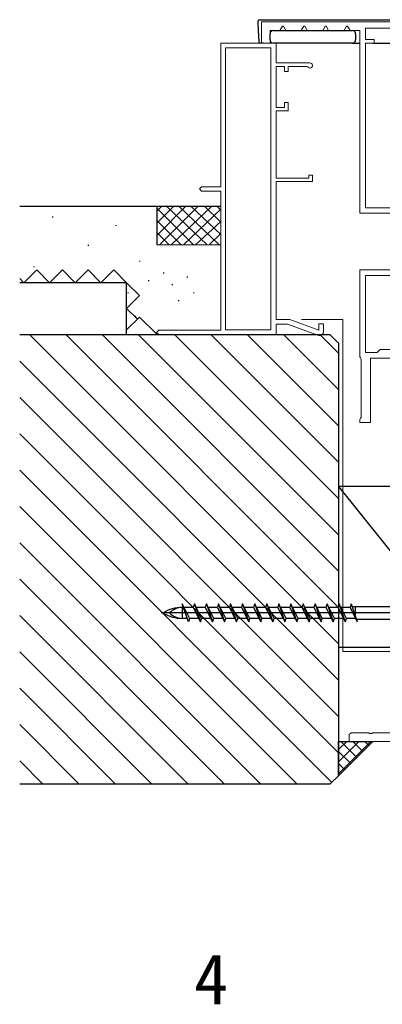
# Model space of a CAD drawing. Units: millimetres, scale not verified. Extents: x -700 to 700, y -1044 to 1038.
# Drawn here: x 239.3 to 324.1, y -390.2 to -160.3 of the extents above; entities that cross this region are included whole.
import ezdxf
from ezdxf.enums import TextEntityAlignment as Align

# ---------------------------------------------------------------- set-up
doc = ezdxf.new("R2010")
doc.units = ezdxf.units.MM
doc.header["$LTSCALE"] = 6
doc.layers.add('0-3_YKK_11', color=7, linetype='Continuous', lineweight=18)
doc.layers.add('0-B_YSS_KE', color=80, linetype='Continuous', lineweight=18)
for name, color, linetype in [('0-6_YKK_13', 4, 'Continuous'), ('0-8_YKK_D', 6, 'Continuous'), ('0-A_YSS_K', 3, 'Continuous')]:
    doc.layers.add(name, color=color, linetype=linetype)
doc.styles.add('ＭＳ ゴシック', font='')
doc.styles.get('ＭＳ ゴシック').set_extended_font_data('MS Gothic')

msp = doc.modelspace()

# ---------------------------------------------------------------- linework, layer by layer
at = {"layer": '0-3_YKK_11', "color": 1}
for points in [[(295.818, -160.815), (351.818, -160.815), (351.818, -176.815), (350.518, -176.815), (350.518, -162.315), (338.818, -162.315), (338.818, -209.115), (337.718, -209.115)], [(331.018, -205.515), (318.818, -205.515), (318.818, -162.815), (316.511, -162.815), (315.933, -161.815), (315.702, -161.815), (315.125, -162.815), (311.511, -162.815), (310.933, -161.815), (310.702, -161.815), (310.125, -162.815), (306.511, -162.815), (305.933, -161.815), (305.702, -161.815), (305.125, -162.815), (301.511, -162.815), (300.933, -161.815), (300.702, -161.815), (300.125, -162.815), (297.818, -162.815), (297.818, -165.815), (295.818, -165.815), (295.818, -160.815)], [(338.818, -215.115), (338.818, -239.315), (321.318, -239.315), (321.318, -254.315), (318.818, -254.315), (318.818, -253.617), (318.968, -253.357), (319.118, -253.097), (319.118, -239.535), (318.968, -239.275), (318.818, -239.015), (318.818, -218.715), (331.018, -218.715), (331.018, -215.573), (331.138, -215.39), (331.138, -214.84), (331.018, -214.657), (331.018, -214.165), (332.618, -214.165), (332.618, -210.065), (332.618, -209.701)]]:
    msp.add_lwpolyline(points, dxfattribs=at)
for points in [[(337.518, -165.815), (337.518, -204.215), (320.118, -204.215), (320.118, -165.815), (322.118, -165.815), (322.118, -164.915), (320.118, -164.915), (320.118, -162.315), (337.518, -162.315), (337.518, -164.915), (335.518, -164.915), (335.518, -165.815)], [(320.118, -238.015), (320.118, -220.015), (337.518, -220.015), (337.518, -237.315), (323.518, -237.315), (322.818, -238.015)]]:
    msp.add_lwpolyline(points, close=True, dxfattribs=at)
at = {"layer": '0-3_YKK_11', "color": 4}
for points in [[(286.318, -199.315), (286.318, -165.815), (299.218, -165.815), (299.218, -170.415), (307.118, -170.415)], [(306.619, -171.348), (306.369, -171.215), (302.018, -171.215), (302.018, -172.415), (301.218, -172.415), (301.218, -171.215), (299.218, -171.215), (299.218, -180.815), (301.218, -180.815), (301.218, -179.615), (302.018, -179.615), (302.018, -181.615), (299.218, -181.615), (299.218, -197.315), (306.918, -197.315), (306.918, -196.615), (307.718, -196.615), (307.718, -198.115), (299.218, -198.115), (299.218, -230.315), (302.402, -230.315), (309.218, -232.796), (309.218, -231.315), (310.318, -231.315), (310.318, -233.045)], [(308.976, -233.985), (301.916, -231.415), (299.218, -231.415), (299.218, -233.815), (292.318, -233.815), (271.818, -233.815), (271.318, -233.315), (271.818, -232.815), (286.318, -232.815), (286.318, -200.315), (281.818, -200.315), (281.318, -199.815), (281.818, -199.315), (286.318, -199.315)]]:
    msp.add_lwpolyline(points, dxfattribs=at)
msp.add_lwpolyline([(298.018, -232.715), (298.018, -166.915), (287.418, -166.915), (287.418, -232.715), (292.318, -232.715)], close=True, dxfattribs=at)
at = {"layer": '0-3_YKK_11'}
msp.add_lwpolyline([(366.318, -328.815), (316.318, -328.815), (316.318, -327.115), (316.593, -326.935), (316.776, -326.815), (320.86, -326.815), (321.043, -326.935), (321.593, -326.935), (321.776, -326.815), (325.86, -326.815)], dxfattribs=at)
at = {"layer": '0-3_YKK_11', "color": 4}
for centre, radius, start, end in [((307.118, -171.015), 0.6, 213.74885, 89.9998), ((309.317, -233.045), 1, 250.01235, 0.00575)]:
    msp.add_arc(centre, radius, start, end, dxfattribs=at)
at = {"layer": '0-6_YKK_13'}
for p, q in [((295.018, -161.315), (295.062, -160.597)), ((295.361, -160.315), (352.274, -160.315)), ((295.276, -165.533), (295.018, -161.315)), ((298.618, -162.815), (317.018, -162.815)), ((297.818, -165.015), (297.818, -163.615)), ((317.818, -163.615), (317.818, -165.015)), ((296.318, -165.815), (295.575, -165.815)), ((317.018, -165.815), (298.618, -165.815)), ((299.887, -165.815), (299.886, -165.815)), ((301.748, -165.815), (299.887, -165.815)), ((304.886, -165.815), (301.75, -165.815)), ((309.886, -165.815), (306.75, -165.815)), ((314.886, -165.815), (311.75, -165.815)), ((317.018, -165.815), (318.818, -165.815)), ((321.818, -165.815), (335.818, -165.815)), ((349.486, -298.815), (272.346, -298.815)), ((278.728, -300.915), (277.318, -296.715)), ((277.318, -296.715), (279.005, -300.09)), ((277.595, -297.54), (277.318, -297.54)), ((277.318, -297.54), (277.318, -300.09)), ((279.861, -297.54), (277.73, -297.54)), ((280.138, -296.715), (279.861, -297.54)), ((279.861, -297.54), (281.548, -300.915)), ((281.825, -300.09), (280.138, -296.715)), ((282.681, -297.54), (280.55, -297.54)), ((282.958, -296.715), (282.681, -297.54)), ((282.681, -297.54), (284.368, -300.915)), ((285.501, -297.54), (283.37, -297.54)), ((285.778, -296.715), (285.501, -297.54)), ((285.501, -297.54), (287.188, -300.915)), ((288.321, -297.54), (286.19, -297.54)), ((288.598, -296.715), (288.321, -297.54)), ((288.321, -297.54), (290.008, -300.915)), ((291.141, -297.54), (289.01, -297.54)), ((291.418, -296.715), (291.141, -297.54)), ((291.141, -297.54), (292.828, -300.915)), ((293.961, -297.54), (291.83, -297.54)), ((294.238, -296.715), (293.961, -297.54)), ((293.961, -297.54), (295.648, -300.915)), ((296.781, -297.54), (294.65, -297.54)), ((297.058, -296.715), (296.781, -297.54)), ((296.781, -297.54), (298.468, -300.915)), ((299.601, -297.54), (297.47, -297.54)), ((299.878, -296.715), (299.601, -297.54)), ((299.601, -297.54), (301.288, -300.915)), ((302.421, -297.54), (300.29, -297.54)), ((302.698, -296.715), (302.421, -297.54)), ((302.421, -297.54), (304.108, -300.915)), ((305.241, -297.54), (303.11, -297.54)), ((305.518, -296.715), (305.241, -297.54)), ((305.241, -297.54), (306.928, -300.915)), ((308.061, -297.54), (305.93, -297.54)), ((308.338, -296.715), (308.061, -297.54)), ((308.061, -297.54), (309.748, -300.915)), ((310.881, -297.54), (308.75, -297.54)), ((311.158, -296.715), (310.881, -297.54)), ((310.881, -297.54), (312.568, -300.915)), ((313.701, -297.54), (311.57, -297.54)), ((313.978, -296.715), (313.701, -297.54)), ((313.701, -297.54), (315.388, -300.915)), ((313.978, -296.715), (315.388, -300.915)), ((315.665, -300.09), (313.978, -296.715)), ((316.521, -297.54), (314.39, -297.54)), ((316.798, -296.715), (316.521, -297.54)), ((316.521, -297.54), (318.208, -300.915)), ((316.798, -296.715), (318.208, -300.915)), ((317.008, -297.34), (344.645, -297.34)), ((317.818, -300.29), (317.818, -297.365)), ((278.451, -300.09), (277.318, -300.09)), ((279.005, -300.09), (278.728, -300.915)), ((281.135, -300.09), (279.005, -300.09)), ((283.955, -300.09), (281.825, -300.09)), ((286.775, -300.09), (284.645, -300.09)), ((287.188, -300.915), (287.465, -300.09)), ((289.595, -300.09), (287.465, -300.09)), ((290.008, -300.915), (290.285, -300.09)), ((292.415, -300.09), (290.285, -300.09)), ((292.828, -300.915), (293.105, -300.09)), ((295.235, -300.09), (293.105, -300.09)), ((295.648, -300.915), (295.925, -300.09)), ((298.055, -300.09), (295.925, -300.09)), ((298.468, -300.915), (298.745, -300.09)), ((300.875, -300.09), (298.745, -300.09)), ((301.288, -300.915), (301.565, -300.09)), ((303.695, -300.09), (301.565, -300.09)), ((304.108, -300.915), (304.385, -300.09)), ((306.515, -300.09), (304.385, -300.09)), ((306.928, -300.915), (307.205, -300.09)), ((309.335, -300.09), (307.205, -300.09)), ((309.748, -300.915), (310.025, -300.09)), ((312.155, -300.09), (310.025, -300.09)), ((312.568, -300.915), (312.845, -300.09)), ((314.975, -300.09), (312.845, -300.09)), ((315.388, -300.915), (315.665, -300.09)), ((317.795, -300.09), (315.665, -300.09)), ((317.895, -300.29), (317.818, -300.29)), ((317.998, -300.29), (344.645, -300.29))]:
    msp.add_line(p, q, dxfattribs=at)
for points in [[(280.138, -296.715), (281.548, -300.915), (281.825, -300.09)], [(287.465, -300.09), (285.778, -296.715), (287.188, -300.915)], [(290.285, -300.09), (288.598, -296.715), (290.008, -300.915)], [(293.105, -300.09), (291.418, -296.715), (292.828, -300.915)], [(295.925, -300.09), (294.238, -296.715), (295.648, -300.915)], [(298.745, -300.09), (297.058, -296.715), (298.468, -300.915)], [(301.565, -300.09), (299.878, -296.715), (301.288, -300.915)], [(304.385, -300.09), (302.698, -296.715), (304.108, -300.915)], [(307.205, -300.09), (305.518, -296.715), (306.928, -300.915)], [(310.025, -300.09), (308.338, -296.715), (309.748, -300.915)], [(312.845, -300.09), (311.158, -296.715), (312.568, -300.915)]]:
    msp.add_lwpolyline(points, dxfattribs=at)
msp.add_lwpolyline([(284.645, -300.09), (282.958, -296.715), (284.368, -300.915)], close=True, dxfattribs=at)
for centre, radius, start, end in [((295.361, -160.615), 0.3, 90, 176.5), ((298.618, -163.615), 0.8, 90, 180), ((317.018, -163.615), 0.8, 0, 90), ((298.618, -165.015), 0.8, 180, 270), ((317.018, -165.015), 0.8, 270, 0), ((295.575, -165.515), 0.3, 183.5, 270), ((277.318, -306.119), 8.579, 90, 121.63839), ((277.318, -291.511), 8.579, 238.36161, 270), ((277.318, -301.707), 4.167, 90, 136.05098), ((277.318, -295.923), 4.167, 223.94902, 270)]:
    msp.add_arc(centre, radius, start, end, dxfattribs=at)
at = {"layer": '0-A_YSS_K'}
for p, q in [((239.318, -203.84), (286.304, -203.835)), ((275.333, -203.836), (271.404, -207.766)), ((278.162, -203.836), (271.404, -210.594)), ((271.405, -212.837), (271.404, -203.837)), ((272.505, -203.837), (271.404, -204.938)), ((271.404, -204.422), (279.819, -212.836)), ((280.99, -203.836), (271.991, -212.837)), ((273.647, -203.836), (283.048, -212.835)), ((284.219, -203.835), (274.819, -212.836)), ((276.475, -203.836), (285.876, -212.835)), ((286.304, -204.578), (277.648, -212.836)), ((279.304, -203.836), (286.304, -210.435)), ((282.532, -203.835), (286.304, -207.607)), ((285.475, -203.949), (286.304, -204.778)), ((246.972, -206.277), (246.972, -206.477)), ((261.784, -208.265), (261.784, -208.465)), ((271.404, -207.25), (276.991, -212.836)), ((286.304, -207.407), (280.476, -212.836)), ((271.404, -210.079), (274.163, -212.836)), ((286.304, -210.235), (283.705, -212.835)), ((255.308, -212.892), (255.308, -213.092)), ((271.405, -212.837), (286.305, -212.835)), ((242.612, -217.908), (242.612, -218.108)), ((267.336, -216.591), (267.336, -216.791)), ((243.308, -218.739), (240.309, -221.74)), ((246.309, -221.739), (243.308, -218.739)), ((249.308, -218.739), (246.309, -221.739)), ((252.309, -221.739), (249.308, -218.739)), ((255.308, -218.738), (252.309, -221.739)), ((258.309, -221.738), (255.308, -218.738)), ((272.927, -219.359), (272.928, -219.559)), ((278.438, -220.291), (278.438, -220.491)), ((240.309, -221.74), (239.318, -220.749)), ((264.307, -221.737), (239.318, -221.74)), ((264.308, -233.837), (264.307, -221.737)), ((269.428, -221.159), (269.428, -221.359)), ((274.938, -222.09), (274.938, -222.29)), ((264.561, -223.993), (264.561, -224.193)), ((279.959, -223.991), (279.959, -224.191)), ((276.459, -225.791), (276.459, -225.991)), ((264.31, -232.737), (267.31, -229.737)), ((266.388, -229.418), (266.388, -229.618)), ((271.41, -233.837), (267.31, -229.737)), ((239.318, -233.815), (311.818, -233.815)), ((313.817, -306.051), (241.582, -233.815)), ((313.817, -297.565), (250.067, -233.815)), ((313.818, -289.08), (258.553, -233.815)), ((313.818, -280.595), (267.038, -233.815)), ((313.818, -272.109), (275.523, -233.815)), ((313.818, -263.624), (284.009, -233.815)), ((313.818, -255.139), (292.494, -233.815)), ((313.818, -246.654), (300.979, -233.815)), ((313.818, -238.168), (309.464, -233.815)), ((311.818, -233.815), (313.818, -235.815)), ((313.818, -235.815), (313.817, -336.815)), ((313.817, -314.536), (239.318, -240.036)), ((313.817, -323.021), (239.318, -248.521)), ((313.817, -331.506), (239.318, -257.006)), ((312.229, -338.403), (239.318, -265.491)), ((313.818, -269.315), (343.818, -306.815)), ((304.155, -338.815), (239.318, -273.977)), ((295.67, -338.815), (239.318, -282.462)), ((287.185, -338.815), (239.318, -290.947)), ((278.7, -338.815), (239.318, -299.433)), ((270.214, -338.815), (239.318, -307.918)), ((261.729, -338.815), (239.318, -316.403)), ((253.244, -338.815), (239.318, -324.889)), ((313.818, -330.728), (315.73, -328.815)), ((313.818, -333.556), (318.559, -328.815)), ((313.818, -336.385), (321.387, -328.815)), ((318.076, -332.557), (314.335, -328.815)), ((319.49, -331.142), (317.163, -328.815)), ((320.905, -329.728), (319.991, -328.815)), ((316.662, -333.971), (313.818, -331.127)), ((244.759, -338.815), (239.318, -333.374)), ((315.248, -335.385), (313.818, -333.955)), ((313.817, -336.815), (311.817, -338.815)), ((313.833, -336.799), (313.818, -336.783)), ((311.817, -338.815), (239.318, -338.815))]:
    msp.add_line(p, q, dxfattribs=at)
for points in [[(264.309, -221.737), (261.308, -218.738), (258.309, -221.738)], [(266.81, -230.237), (264.309, -227.737), (267.309, -224.737), (264.309, -221.737)]]:
    msp.add_lwpolyline(points, dxfattribs=at)
for points in [[(343.818, -269.315), (313.818, -269.315), (313.818, -306.815), (343.818, -306.815)], [(313.818, -328.815), (321.818, -328.815), (313.818, -336.815)]]:
    msp.add_lwpolyline(points, close=True, dxfattribs=at)
at = {"layer": '0-B_YSS_KE'}
msp.add_line((314.818, -230.315), (305.149, -230.315), dxfattribs=at)
msp.add_lwpolyline([(314.818, -230.315), (314.818, -307.815), (348.818, -307.815), (348.818, -292.315)], dxfattribs=at)

# ---------------------------------------------------------------- texts
at = {"layer": '0-8_YKK_D', "style": 'ＭＳ ゴシック'}
msp.add_text('4', height=11.73, dxfattribs=at).set_placement((280.065, -393.7), align=Align.BOTTOM_LEFT)

doc.saveas('drawing.dxf')
